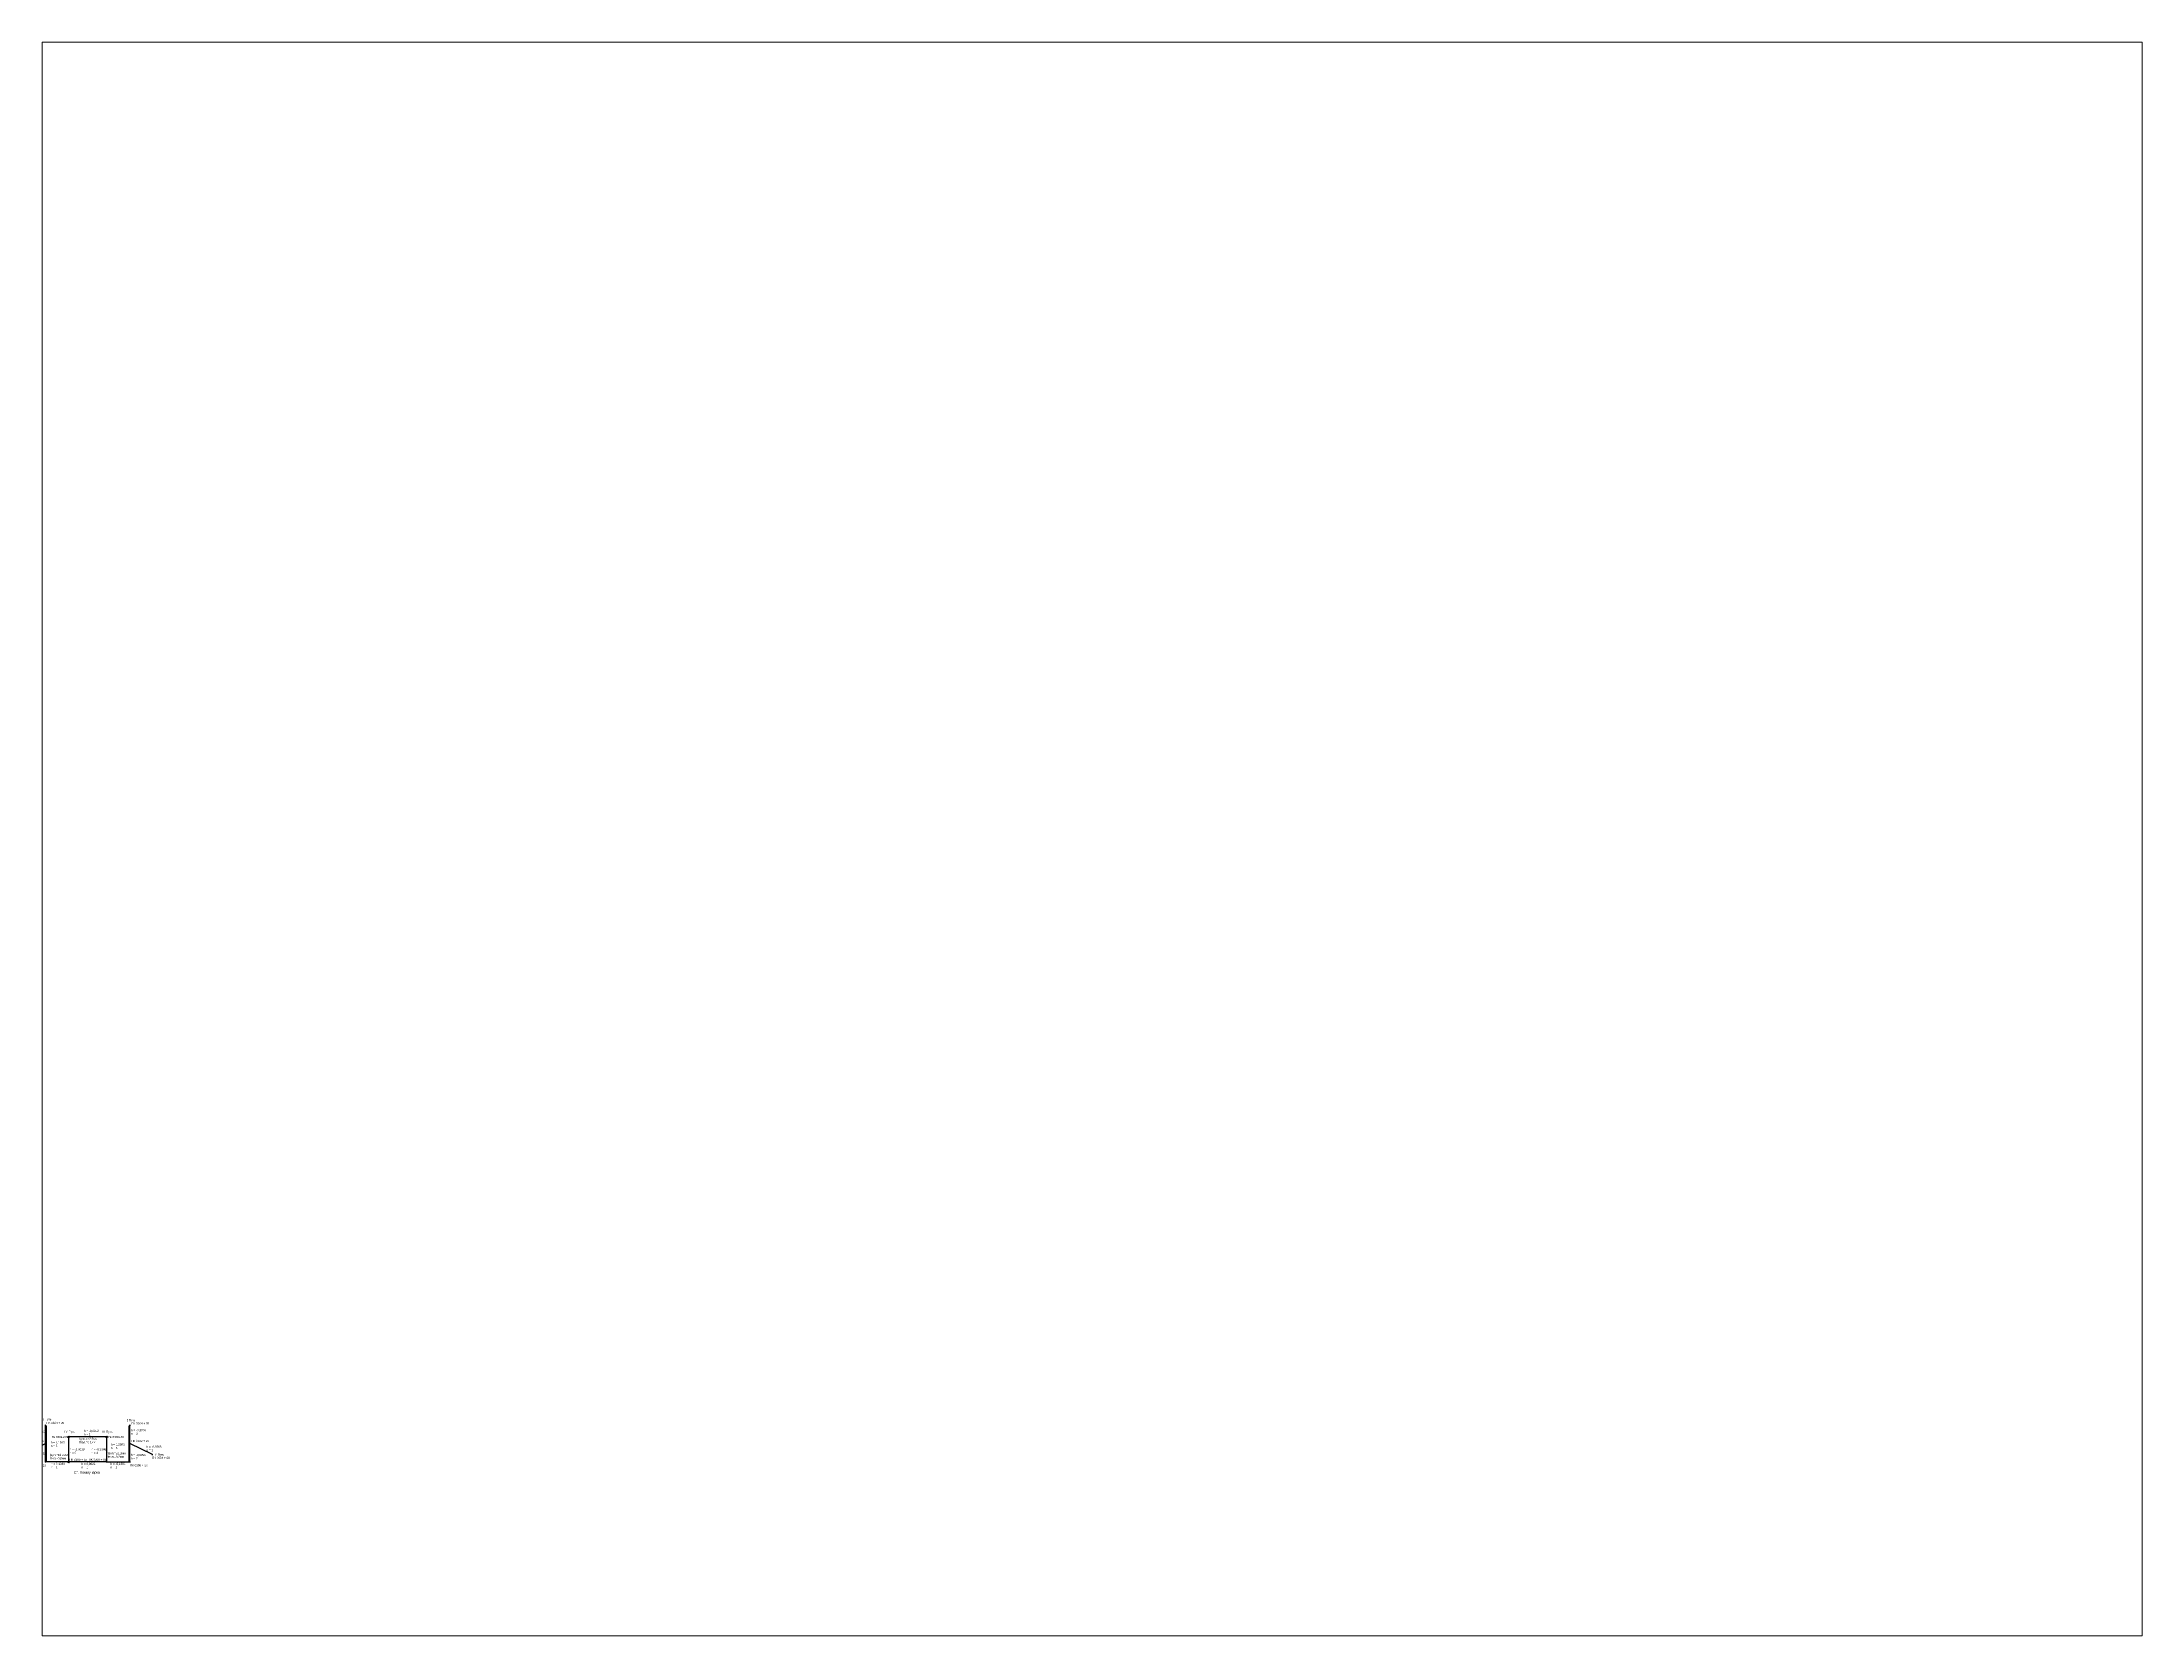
# Paper-space layout 'Лист1' of a CAD drawing. Header units: millimetres. Extents: x 26 to 231, y 20 to 176.
# The model-space entities are those that its viewports show. They can reach past a viewport. Long polylines and large blocks are cut down to what shows.
import ezdxf

# ---------------------------------------------------------------- set-up
doc = ezdxf.new("R2010")
doc.units = ezdxf.units.MM
doc.layers.add('Пикеты', color=7, linetype='Continuous')
doc.styles.get("Standard").update_dxf_attribs({"font": 'arial.ttf'})

msp = doc.modelspace()

# ---------------------------------------------------------------- hatches: boundary and pattern name
h = msp.add_hatch(color=256)
h.dxf.hatch_style = 1
h.paths.add_polyline_path([(2448.7, 1744, 1), (2450.7, 1744, 1)])
h = msp.add_hatch(color=256)
h.dxf.hatch_style = 1
h.paths.add_polyline_path([(2550.1, 1744, 1), (2552.1, 1744, 1)])
h = msp.add_hatch(color=256)
h.dxf.hatch_style = 1
h.paths.add_polyline_path([(2448.7, 1722, 1), (2450.7, 1722, 1)])
h = msp.add_hatch(color=256)
h.dxf.hatch_style = 1
h.paths.add_polyline_path([(2476.6, 1730, 1), (2478.6, 1730, 1)])
h = msp.add_hatch(color=256)
h.dxf.hatch_style = 1
h.paths.add_polyline_path([(2522.2, 1730, 1), (2524.2, 1730, 1)])
h = msp.add_hatch(color=256)
h.dxf.hatch_style = 1
h.paths.add_polyline_path([(2550.1, 1722, 1), (2552.1, 1722, 1)])
h = msp.add_hatch(color=256)
h.dxf.hatch_style = 1
h.paths.add_polyline_path([(2448.7, 1700, 1), (2450.7, 1700, 1)])
h = msp.add_hatch(color=256)
h.dxf.hatch_style = 1
h.paths.add_polyline_path([(2476.6, 1700, 1), (2478.6, 1700, 1)])
h = msp.add_hatch(color=256)
h.dxf.hatch_style = 1
h.paths.add_polyline_path([(2522.2, 1700, 1), (2524.2, 1700, 1)])
h = msp.add_hatch(color=256)
h.dxf.hatch_style = 1
h.paths.add_polyline_path([(2552.1, 1700, -1), (2550.1, 1700, -1)])
h = msp.add_hatch(color=256)
h.dxf.hatch_style = 1
h.paths.add_polyline_path([(2578.2, 1709.8, 1), (2577.8, 1707.8, 1)])

# ---------------------------------------------------------------- linework, layer by layer
for p, q in [((2477.6, 1700), (2477.6, 1730)), ((2523.2, 1730), (2477.6, 1730)), ((2523.2, 1700), (2523.2, 1730)), ((2523.2, 1700), (2477.6, 1700)), ((2522.6, 1700), (2521.9, 1700))]:
    msp.add_line(p, q)
for points in [[(2477.6, 1700), (2449.7, 1700), (2449.7, 1744)], [(2450.7, 1743.4), (2450.7, 1700)], [(2523.2, 1700), (2551.1, 1700), (2551.1, 1744)], [(2549.8, 1743.4), (2549.8, 1700)], [(2422.8, 1708.8), (2449.7, 1722)], [(2578, 1708.8), (2551.1, 1722)]]:
    msp.add_lwpolyline(points)
for points in [[(2450.1, 1741.5), (2449.3, 1741.5), (2449.7, 1744)], [(2551.5, 1741.5), (2550.7, 1741.5), (2551.1, 1744)], [(2478, 1727.5), (2477.2, 1727.5), (2477.6, 1730)], [(2480.1, 1730.4), (2480.1, 1729.6), (2477.6, 1730)], [(2523.6, 1727.5), (2522.8, 1727.5), (2523.2, 1730)], [(2450.3, 1702.5), (2451.1, 1702.5), (2450.7, 1700)], [(2480.1, 1700.4), (2480.1, 1699.6), (2477.6, 1700)], [(2549.4, 1702.5), (2550.2, 1702.5), (2549.8, 1700)], [(2575.6, 1709.5), (2575.9, 1710.3), (2578, 1708.8)]]:
    msp.add_solid(points)
at = {"layer": 'Пикеты'}
for centre in [(2477.6, 1730), (2523.2, 1730), (2477.6, 1700)]:
    msp.add_circle(centre, 1, dxfattribs=at)

# ---------------------------------------------------------------- texts
for s, width, insert, char_height, attachment_point in [('{\\fBook Antiqua|b0|i0|c0|p18;II\\fBook Antiqua|b0|i0|c204|p18; }Путь', 14.376, (2445.6, 1752.5), 2.5, 1), ('{\\fBook Antiqua|b0|i0|c0|p18;I\\fBook Antiqua|b0|i0|c204|p18; }Путь', 14.376, (2547.6, 1751.4), 2.5, 1), ('h = -0,3009\\Pn = 3', 18.254, (2552.6, 1739.4), 2.5, 1), ('h = -0,6250\\Pn = 3', 18.254, (2431.4, 1737.6), 2.5, 1), ('h = 1,1993\\Pn = 5', 18.254, (2456.1, 1724.7), 2.5, 1), ('{\\fBook Antiqua|b0|i0|c0|p18;IV} Путь', 14.376, (2472.5, 1737.5), 2.5, 1), ('h = -1,0019\\Pn = 5', 18.254, (2478.8, 1716.4), 2.5, 1), ('fдоп.=±2,3мм\\Pfпол.=0,1мм', 8.249, (2490.5, 1729.1), 2.5, 1), ('h = -0,0612\\Pn = 1', 24.337, (2495.9, 1735.2), 2.5, 4), ('h = -0,9386\\Pn = 4', 24.337, (2504.8, 1716.4), 2.5, 1), ('{\\fBook Antiqua|b0|i0|c0|p18;III\\fBook Antiqua|b0|i0|c204|p18; }Путь', 14.376, (2517.7, 1737.5), 2.5, 1), ('h = 1,2003\\Pn = 5', 18.254, (2528.2, 1722.2), 2.5, 1), ('h = -0,0768\\Pn = 1', 18.254, (2571.1, 1719.5), 2.5, 1), ('h = -0,5751\\Pn = 2', 18.254, (2432.8, 1711), 2.5, 1), ('fдоп.=±2,2мм\\Pfпол.=0,8мм', 8.249, (2455, 1709.7), 2.5, 1), ('h = 0,1383\\Pn = 1', 24.337, (2456.4, 1699), 2.5, 1), ('Ст. Коммунарка', 46.777, (2484, 1689), 3, 1), ('h = 0,0022\\Pn = 1', 24.337, (2493, 1699), 2.5, 1), ('fдоп.=±2,2мм\\Pfпол.=0,2мм', 8.249, (2524.4, 1711.7), 2.5, 1), ('h = -0,1381\\Pn = 1', 24.337, (2527.9, 1699), 2.5, 1), ('h = -0,8996\\Pn = 2', 18.254, (2552.3, 1709.7), 2.5, 1), ('{\\fBook Antiqua|b0|i0|c0|p18;V\\fBook Antiqua|b0|i0|c204|p18; }Путь', 14.376, (2580.7, 1710), 2.5, 1)]:
    msp.add_mtext_dynamic_manual_height_columns(s, width=width, gutter_width=12.5, heights=[0], dxfattribs=dict(insert=insert, char_height=char_height, attachment_point=attachment_point))
at = {"layer": 'Пикеты', "char_height": 2.5, "attachment_point": 1}
for s, width, gutter_width, heights, insert in [('ПК 0304 + 20', 25.978, 12.5, [5.2], (2451, 1748.1)), ('ПК 0304 + 20', 25.943, 12.5, [2.78], (2553, 1747.5)), ('Пк 0304+00', 55.567, 0, [8.88], (2457.3, 1731.1)), ('Пк 0303+80', 55.567, 0, [8.88], (2525.3, 1731.1)), ('ПК 0302 + 20', 25.943, 12.5, [2.78], (2552.9, 1726.5)), ('ПК 0300 + 20', 25.978, 12.5, [5.2], (2429.2, 1697)), ('ПК 0300 + 65', 25.943, 12.5, [2.78], (2478.4, 1704.1)), ('ПК 0300 + 65', 25.943, 12.5, [2.78], (2501.7, 1704.1)), ('ПК 0300 + 20', 25.943, 12.5, [2.78], (2551.2, 1697.2)), ('ПК 0004 + 60', 25.943, 12.5, [2.78], (2577.8, 1706.2))]:
    msp.add_mtext_dynamic_manual_height_columns(s, width=width, gutter_width=gutter_width, heights=heights, dxfattribs=dict(at, insert=insert))
at = {"layer": 'Пикеты', "insert": (2447.9, 1726.5), "char_height": 2.5, "attachment_point": 3, "rotation": 360}
msp.add_mtext_dynamic_manual_height_columns('ПК 0302 + 00', width=25.943, gutter_width=12.5, heights=[2.78], dxfattribs=at)

psp = doc.layouts.new('Лист1')

# ---------------------------------------------------------------- viewports
at = {"layer": '0'}
psp.add_viewport(center=(128.5, 97.5), size=(205.6, 156), view_center_point=(3705.82, 2447.41), view_height=1912.4448, dxfattribs=at)

doc.saveas('drawing.dxf')
